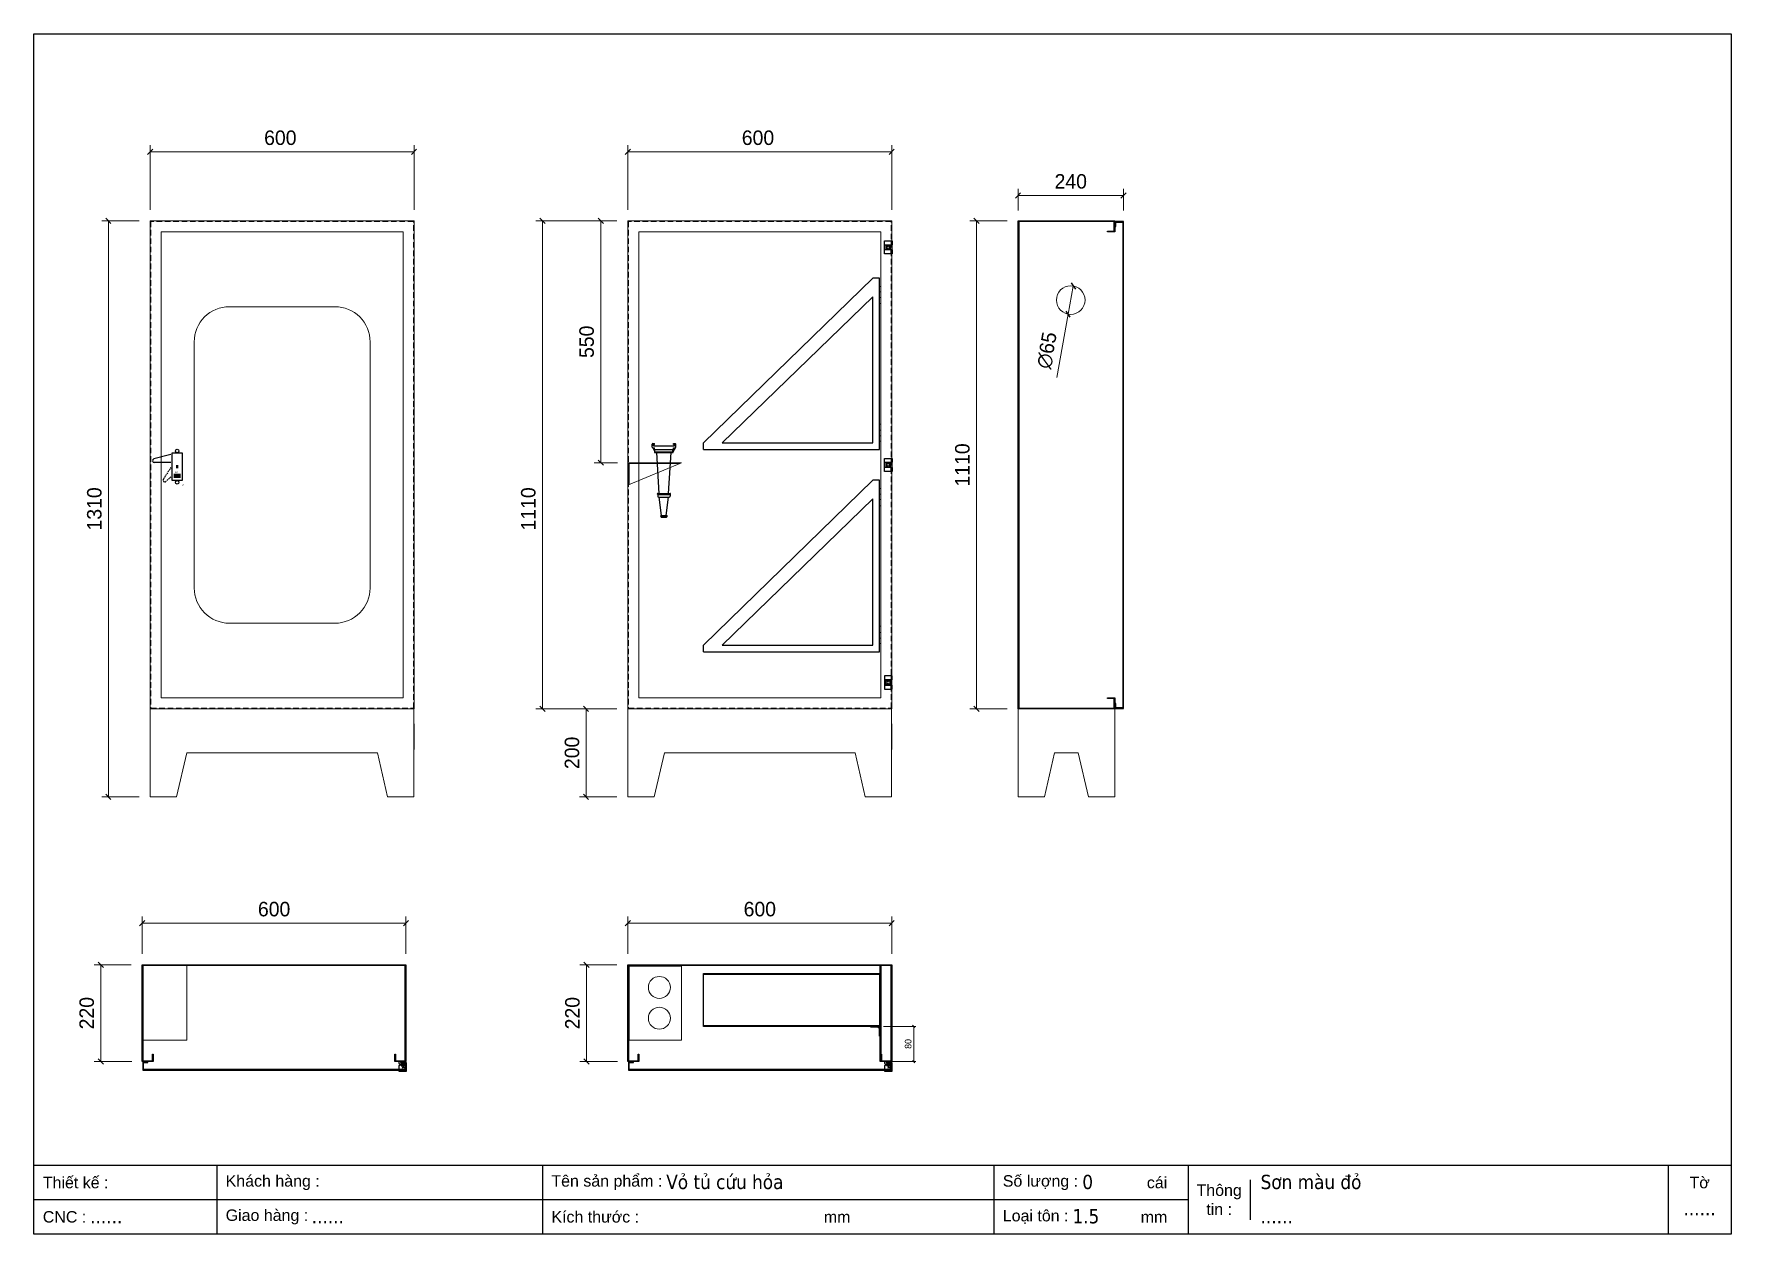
# Model space of a CAD drawing. Header units: millimetres. Extents: x 0 to 3861, y 0 to 2730.
import ezdxf
from ezdxf.enums import TextEntityAlignment as Align

# ---------------------------------------------------------------- set-up
doc = ezdxf.new("R2010")
doc.units = ezdxf.units.MM
doc.linetypes.add('HIDDEN2', pattern=[4.7625, 3.175, -1.5875])
doc.linetypes.add('HIDDENX2', pattern=[19.05, 12.7, -6.35])
for name, color, linetype in [('BAOCHAY', 1, 'Continuous'), ('DIM', 253, 'Continuous'), ('FIRE PROTECTION', 1, 'Continuous')]:
    doc.layers.add(name, color=color, linetype=linetype)
doc.layers.add('bc', color=5, linetype='Continuous', lineweight=30)
doc.layers.add('S-CONCRETE', color=3, linetype='Continuous', lineweight=5)
doc.styles.add('Arial', font='arial.ttf')
doc.styles.add('Tahoma (Input Text)', font='tahoma.ttf')
doc.dimstyles.new('Dim-15', dxfattribs={"dimtxt": 15, "dimasz": 5, "dimexe": 5, "dimexo": 8, "dimgap": 5, "dimtad": 1, "dimdec": 0, "dimtxsty": 'Standard', "dimblk": 'OBLIQUE', "dimcen": 10, "dimclrd": 5, "dimclre": 5, "dimclrt": 3, "dimazin": 3, "dimtfac": 1, "dimtdec": 0, "dimtmove": 0, "dimatfit": 3, "dimldrblk": 'OBLIQUE', "dimlwd": 9, "dimlwe": 9})
doc.dimstyles.new('Dim-33', dxfattribs={"dimtxt": 33, "dimasz": 12, "dimexe": 15, "dimexo": 25, "dimgap": 15, "dimtad": 1, "dimdec": 0, "dimtxsty": 'Standard', "dimblk": 'OBLIQUE', "dimcen": 10, "dimclrd": 5, "dimclre": 5, "dimclrt": 3, "dimazin": 3, "dimtfac": 1, "dimtdec": 0, "dimtmove": 0, "dimatfit": 3, "dimldrblk": 'OPEN30', "dimlwd": 9, "dimlwe": 9})

# ---------------------------------------------------------------- blocks, each defined once
blk = doc.blocks.new('khoado')
at = {"color": 1}
for p, q in [((0, 70), (-39, 59.9)), ((0, 52), (-38, 52))]:
    blk.add_line(p, q, dxfattribs=at)
at = {"color": 1, "linetype": 'HIDDEN2'}
for p, q in [((0, 40.7), (-17.3, 14.2)), ((0, 19.3), (-11.3, 9))]:
    blk.add_line(p, q, dxfattribs=at)
at = {"color": 1, "lineweight": -3}
for p, q in [((13, 45.9), (13, 39.1)), ((15, 45.9), (15, 39.1)), ((6.5, 25.4), (21.5, 25.4)), ((6.5, 23.7), (21.5, 23.7)), ((6.5, 22), (21.5, 22)), ((6.5, 20.3), (21.5, 20.3)), ((6.5, 18.6), (21.5, 18.6)), ((27, 1), (28, 0))]:
    blk.add_line(p, q, dxfattribs=at)
at = {"color": 1}
blk.add_arc((-38, 56), 4, 104.5563, 270, dxfattribs=at)
at = {"color": 1, "linetype": 'HIDDEN2'}
blk.add_arc((-14, 12), 4, 146.7823, 312.226, dxfattribs=at)
at = {"color": 1, "lineweight": -3, "insert": (14, 29.6), "char_height": 2.5, "width": 15, "attachment_point": 5}
blk.add_mtext('{\\f.VnArial|b0|i0|c0|p34;PUSH}', dxfattribs=at)
blk = doc.blocks.new('khungtenAsean2')
at = {"color": 7}
for p, q in [((2970, -1980), (0, -1980)), ((320, -1980), (320, -2100)), ((890, -1980), (890, -2100)), ((1680, -1980), (1680, -2100)), ((2020, -1980), (2020, -2100)), ((2860, -1980), (2860, -2100)), ((2128.3, -2005), (2128.3, -2075)), ((2020, -2040), (0, -2040))]:
    blk.add_line(p, q, dxfattribs=at)
blk.add_lwpolyline([(0, 0), (2970, 0), (2970, -2100), (0, -2100)], close=True, dxfattribs=at)
at = {"color": 2, "char_height": 20, "style": 'Arial'}
for s, insert, width, attachment_point in [('  Thiết kế :', (0, -2010), 917.634, 4), ('  Khách hàng :', (320, -2010), 917.634, 4), ('  Tên sản phẩm :', (890, -2010), 917.634, 4), ('  Số lượng :', (1680, -2010), 917.634, 4), ('cái', (1947.6, -2010), 917.634, 4), ('Thông\\Ptin :', (2074.2, -2040), 108.311, 5), ('Tờ', (2915, -2010), 110, 5), ('  CNC :', (0, -2070), 917.634, 4), ('  Giao hàng :', (320, -2070), 917.634, 4), ('  Kích thước :', (890, -2070), 917.634, 4), ('mm', (1382.3, -2070), 917.634, 4), ('  Loại tôn :', (1680, -2070), 917.634, 4), ('mm', (1936.9, -2070), 917.634, 4)]:
    blk.add_mtext(s, dxfattribs=dict(at, insert=insert, width=width, attachment_point=attachment_point))
at = {"color": 1, "style": 'Tahoma (Input Text)', "flags": 8}
for tag, p in [('#01', (137.1, -2021.3)), ('#03', (506.6, -2019.3)), ('#05', (1106.6, -2021.3)), ('#07', (1834.7, -2021.3)), ('#09', (2146.7, -2021.3)), ('#02', (98.5, -2081.3)), ('#04', (486.1, -2081.3)), ('#06', (1065.3, -2081.3)), ('#08', (1817.4, -2081.3)), ('#10', (2146.7, -2081.3))]:
    blk.add_attdef(tag, p, '', height=25, dxfattribs=at)
blk.add_attdef('#11', text='', height=25, dxfattribs=at).set_placement((2915, -2067.3), align=Align.CENTER)
blk = doc.blocks.new('*D1')
at = {"color": 0, "linetype": 'ByBlock', "lineweight": -2}
for p, q in [((270.7, 2467.9), (258.7, 2455.9)), ((858.7, 2455.9), (870.7, 2467.9))]:
    blk.add_line(p, q, dxfattribs=at)
at = {"layer": 'Defpoints', "color": 0, "transparency": 16777216}
for p in [(864.7, 2461.9), (264.7, 2304.6), (864.7, 2304.6)]:
    blk.add_point(p, dxfattribs=at)
at = {"layer": 'DIM', "color": 5, "lineweight": 9, "transparency": 16777216}
for p, q in [((264.7, 2329.6), (264.7, 2476.9)), ((864.7, 2329.6), (864.7, 2476.9)), ((264.7, 2461.9), (864.7, 2461.9))]:
    blk.add_line(p, q, dxfattribs=at)
at = {"layer": 'DIM', "color": 3, "transparency": 16777216, "insert": (560.5, 2493.7), "char_height": 33, "attachment_point": 5}
blk.add_mtext('600', dxfattribs=at)
blk = doc.blocks.new('_Oblique')
at = {"color": 0, "linetype": 'ByBlock', "lineweight": -2}
blk.add_line((-0.5, -0.5), (0.5, 0.5), dxfattribs=at)
blk = doc.blocks.new('_Open30')
at = {"color": 0, "linetype": 'ByBlock', "lineweight": -2}
for p, q in [((-1, 0.27), (0, 0)), ((0, 0), (-1, -0.27)), ((0, 0), (-1, 0))]:
    blk.add_line(p, q, dxfattribs=at)
blk = doc.blocks.new('*D2')
at = {"color": 0, "linetype": 'ByBlock', "lineweight": -2}
for p, q in [((175.3, 2298.6), (163.3, 2310.6)), ((163.3, 1000.6), (175.3, 988.6))]:
    blk.add_line(p, q, dxfattribs=at)
at = {"layer": 'Defpoints', "color": 0, "transparency": 16777216}
for p in [(264.7, 2304.6), (169.3, 994.6), (264.7, 994.6)]:
    blk.add_point(p, dxfattribs=at)
at = {"layer": 'DIM', "color": 5, "lineweight": 9, "transparency": 16777216}
for p, q in [((239.7, 2304.6), (154.3, 2304.6)), ((169.3, 2304.6), (169.3, 994.6)), ((239.7, 994.6), (154.3, 994.6))]:
    blk.add_line(p, q, dxfattribs=at)
at = {"layer": 'DIM', "color": 3, "transparency": 16777216, "insert": (137.5, 1649.6), "char_height": 33, "attachment_point": 5, "rotation": 90}
blk.add_mtext('1310', dxfattribs=at)
blk = doc.blocks.new('*D3')
at = {"color": 0, "linetype": 'ByBlock', "lineweight": -2}
for p, q in [((1357.4, 2467.9), (1345.4, 2455.9)), ((1945.4, 2455.9), (1957.4, 2467.9))]:
    blk.add_line(p, q, dxfattribs=at)
at = {"layer": 'Defpoints', "color": 0, "transparency": 16777216}
for p in [(1951.4, 2461.9), (1351.4, 2304.6), (1951.4, 2304.6)]:
    blk.add_point(p, dxfattribs=at)
at = {"layer": 'DIM', "color": 5, "lineweight": 9, "transparency": 16777216}
for p, q in [((1351.4, 2329.6), (1351.4, 2476.9)), ((1951.4, 2329.6), (1951.4, 2476.9)), ((1351.4, 2461.9), (1951.4, 2461.9))]:
    blk.add_line(p, q, dxfattribs=at)
at = {"layer": 'DIM', "color": 3, "transparency": 16777216, "insert": (1647.2, 2493.7), "char_height": 33, "attachment_point": 5}
blk.add_mtext('600', dxfattribs=at)
blk = doc.blocks.new('*D4')
at = {"color": 0, "linetype": 'ByBlock', "lineweight": -2}
for p, q in [((1162.7, 2298.6), (1150.7, 2310.6)), ((1150.7, 1200.6), (1162.7, 1188.6))]:
    blk.add_line(p, q, dxfattribs=at)
at = {"layer": 'Defpoints', "color": 0, "transparency": 16777216}
for p in [(1351.4, 2304.6), (1156.7, 1194.6), (1351.4, 1194.6)]:
    blk.add_point(p, dxfattribs=at)
at = {"layer": 'DIM', "color": 5, "lineweight": 9, "transparency": 16777216}
for p, q in [((1326.4, 2304.6), (1141.7, 2304.6)), ((1156.7, 2304.6), (1156.7, 1194.6)), ((1326.4, 1194.6), (1141.7, 1194.6))]:
    blk.add_line(p, q, dxfattribs=at)
at = {"layer": 'DIM', "color": 3, "transparency": 16777216, "insert": (1124.8, 1649.6), "char_height": 33, "attachment_point": 5, "rotation": 90}
blk.add_mtext('1110', dxfattribs=at)
blk = doc.blocks.new('*D5')
at = {"color": 0, "linetype": 'ByBlock', "lineweight": -2}
for p, q in [((1262, 1188.6), (1250, 1200.6)), ((1250, 1000.6), (1262, 988.6))]:
    blk.add_line(p, q, dxfattribs=at)
at = {"layer": 'Defpoints', "color": 0, "transparency": 16777216}
for p in [(1351.4, 1194.6), (1256, 994.6), (1351.4, 994.6)]:
    blk.add_point(p, dxfattribs=at)
at = {"layer": 'DIM', "color": 5, "lineweight": 9, "transparency": 16777216}
for p, q in [((1326.4, 1194.6), (1241, 1194.6)), ((1256, 1194.6), (1256, 994.6)), ((1326.4, 994.6), (1241, 994.6))]:
    blk.add_line(p, q, dxfattribs=at)
at = {"layer": 'DIM', "color": 3, "transparency": 16777216, "insert": (1224.2, 1094.6), "char_height": 33, "attachment_point": 5, "rotation": 90}
blk.add_mtext('200', dxfattribs=at)
blk = doc.blocks.new('*D6')
at = {"color": 0, "linetype": 'ByBlock', "lineweight": -2}
for p, q in [((252.4, 713.1), (240.4, 701.1)), ((840.4, 701.1), (852.4, 713.1))]:
    blk.add_line(p, q, dxfattribs=at)
at = {"layer": 'Defpoints', "color": 0, "transparency": 16777216}
for p in [(846.4, 707.1), (246.4, 612.5), (846.4, 612.5)]:
    blk.add_point(p, dxfattribs=at)
at = {"layer": 'DIM', "color": 5, "lineweight": 9, "transparency": 16777216}
for p, q in [((246.4, 637.5), (246.4, 722.1)), ((246.4, 707.1), (846.4, 707.1)), ((846.4, 637.5), (846.4, 722.1))]:
    blk.add_line(p, q, dxfattribs=at)
at = {"layer": 'DIM', "color": 3, "transparency": 16777216, "insert": (546.4, 739), "char_height": 33, "attachment_point": 5}
blk.add_mtext('600', dxfattribs=at)
blk = doc.blocks.new('*D7')
at = {"color": 0, "linetype": 'ByBlock', "lineweight": -2}
for p, q in [((158, 606.5), (146, 618.5)), ((146, 398.5), (158, 386.5))]:
    blk.add_line(p, q, dxfattribs=at)
at = {"layer": 'Defpoints', "color": 0, "transparency": 16777216}
for p in [(246.4, 612.5), (152, 392.5), (247.4, 392.5)]:
    blk.add_point(p, dxfattribs=at)
at = {"layer": 'DIM', "color": 5, "lineweight": 9, "transparency": 16777216}
for p, q in [((221.4, 612.5), (137, 612.5)), ((152, 612.5), (152, 392.5)), ((222.4, 392.5), (137, 392.5))]:
    blk.add_line(p, q, dxfattribs=at)
at = {"layer": 'DIM', "color": 3, "transparency": 16777216, "insert": (120.2, 502.5), "char_height": 33, "attachment_point": 5, "rotation": 90}
blk.add_mtext('220', dxfattribs=at)
blk = doc.blocks.new('HL003-2-2')
at = {"color": 1}
for p, q in [((15, 21), (15, 12)), ((15, -9), (15, 0)), ((16, 12), (17, 12)), ((16, 0), (17, 0))]:
    blk.add_line(p, q, dxfattribs=at)
blk.add_lwpolyline([(17, 0), (17, -9), (0, -9), (0, 21), (17, 21), (17, 12)], dxfattribs=at)
blk.add_lwpolyline([(0, 12), (16, 12), (16, 0), (0, 0)], close=True, dxfattribs=at)
blk.add_circle((8, 6), 3, dxfattribs=at)
blk = doc.blocks.new('HL003-2-3')
h = blk.add_hatch()
h.set_pattern_fill('ANSI31', color=2, scale=0.5, style=0)
h.set_pattern_definition([(45, (8435.407, 86016.9664), (-1.122532015, 1.122532015), [])])
h.paths.add_polyline_path([(11, 10), (5, 10), (5, 0), (11, 0)])
at = {"color": 1}
for p, q in [((0, 22), (17, 22)), ((0, 20), (0, 22)), ((0, 20), (15, 20)), ((4, 18), (0, 18)), ((0, 10), (0, 18)), ((0, 10), (8, 3)), ((0, 4), (3.4, 7)), ((0, 0), (0, 4)), ((16, 0), (0, 0)), ((4, 20), (4, 18)), ((17, 3), (8, 3)), ((15, 20), (15, 3)), ((16, 3), (16, 0)), ((17, 22), (17, 3))]:
    blk.add_line(p, q, dxfattribs=at)
at = {"color": 2}
blk.add_lwpolyline([(5, 10), (11, 10), (11, 0), (5, 0)], close=True, dxfattribs=at)
at = {"color": 1}
blk.add_circle((10, 16), 3, dxfattribs=at)
blk.add_circle((10, 16), 3, dxfattribs=at)
blk = doc.blocks.new('*D8')
at = {"color": 0, "linetype": 'ByBlock', "lineweight": -2}
for p, q in [((2150.2, 2298.6), (2138.2, 2310.6)), ((2138.2, 1200.6), (2150.2, 1188.6))]:
    blk.add_line(p, q, dxfattribs=at)
at = {"layer": 'Defpoints', "color": 0, "transparency": 16777216}
for p in [(2144.2, 2304.6), (2238.8, 2304.6), (2238.8, 1194.6)]:
    blk.add_point(p, dxfattribs=at)
at = {"layer": 'DIM', "color": 5, "lineweight": 9, "transparency": 16777216}
for p, q in [((2213.8, 2304.6), (2129.2, 2304.6)), ((2144.2, 1194.6), (2144.2, 2304.6)), ((2213.8, 1194.6), (2129.2, 1194.6))]:
    blk.add_line(p, q, dxfattribs=at)
at = {"layer": 'DIM', "color": 3, "transparency": 16777216, "insert": (2112.3, 1749.6), "char_height": 33, "attachment_point": 5, "rotation": 90}
blk.add_mtext('1110', dxfattribs=at)
blk = doc.blocks.new('*D9')
at = {"color": 0, "linetype": 'ByBlock', "lineweight": -2}
for p, q in [((2244.8, 2368.5), (2232.8, 2356.5)), ((2472.8, 2356.5), (2484.8, 2368.5))]:
    blk.add_line(p, q, dxfattribs=at)
at = {"layer": 'Defpoints', "color": 0, "transparency": 16777216}
for p in [(2478.8, 2362.5), (2238.8, 2303.1), (2478.8, 2303.6)]:
    blk.add_point(p, dxfattribs=at)
at = {"layer": 'DIM', "color": 5, "lineweight": 9, "transparency": 16777216}
for p, q in [((2238.8, 2328.1), (2238.8, 2377.5)), ((2238.8, 2362.5), (2478.8, 2362.5)), ((2478.8, 2328.6), (2478.8, 2377.5))]:
    blk.add_line(p, q, dxfattribs=at)
at = {"layer": 'DIM', "color": 3, "transparency": 16777216, "insert": (2358.8, 2394.4), "char_height": 33, "attachment_point": 5}
blk.add_mtext('240', dxfattribs=at)
blk = doc.blocks.new('*D10')
at = {"color": 0, "linetype": 'ByBlock', "lineweight": -2}
for p, q in [((1357.4, 713.1), (1345.4, 701.1)), ((1945.4, 701.1), (1957.4, 713.1))]:
    blk.add_line(p, q, dxfattribs=at)
at = {"layer": 'Defpoints', "color": 0, "transparency": 16777216}
for p in [(1951.4, 707.1), (1351.4, 612.5), (1951.4, 612.5)]:
    blk.add_point(p, dxfattribs=at)
at = {"layer": 'DIM', "color": 5, "lineweight": 9, "transparency": 16777216}
for p, q in [((1351.4, 637.5), (1351.4, 722.1)), ((1351.4, 707.1), (1951.4, 707.1)), ((1951.4, 637.5), (1951.4, 722.1))]:
    blk.add_line(p, q, dxfattribs=at)
at = {"layer": 'DIM', "color": 3, "transparency": 16777216, "insert": (1651.4, 739), "char_height": 33, "attachment_point": 5}
blk.add_mtext('600', dxfattribs=at)
blk = doc.blocks.new('*D11')
at = {"color": 0, "linetype": 'ByBlock', "lineweight": -2}
for p, q in [((1263, 606.5), (1251, 618.5)), ((1251, 398.5), (1263, 386.5))]:
    blk.add_line(p, q, dxfattribs=at)
at = {"layer": 'Defpoints', "color": 0, "transparency": 16777216}
for p in [(1351.4, 612.5), (1257, 392.5), (1352.4, 392.5)]:
    blk.add_point(p, dxfattribs=at)
at = {"layer": 'DIM', "color": 5, "lineweight": 9, "transparency": 16777216}
for p, q in [((1326.4, 612.5), (1242, 612.5)), ((1257, 612.5), (1257, 392.5)), ((1327.4, 392.5), (1242, 392.5))]:
    blk.add_line(p, q, dxfattribs=at)
at = {"layer": 'DIM', "color": 3, "transparency": 16777216, "insert": (1225.2, 502.5), "char_height": 33, "attachment_point": 5, "rotation": 90}
blk.add_mtext('220', dxfattribs=at)
blk = doc.blocks.new('A$C67844AE1')
at = {"color": 1}
for p, q in [((19, 20), (21, 20)), ((20, 19), (20, 21))]:
    blk.add_line(p, q, dxfattribs=at)
for points in [[(20, 22), (0, 22), (0, 21), (18.3, 21)], [(22, 20), (22, 0), (21, 0), (21, 18.3)]]:
    blk.add_lwpolyline(points, dxfattribs=at)
blk.add_circle((20, 20), 2, dxfattribs=at)
blk = doc.blocks.new('*D12')
at = {"color": 0, "linetype": 'ByBlock', "lineweight": -2}
for p, q in [((2359.8, 2163.6), (2369.4, 2149.6)), ((2357.8, 2085.7), (2348.2, 2099.6))]:
    blk.add_line(p, q, dxfattribs=at)
at = {"layer": 'Defpoints', "color": 0, "transparency": 16777216}
for p in [(2364.6, 2156.6), (2353, 2092.7)]:
    blk.add_point(p, dxfattribs=at)
at = {"layer": 'DIM', "color": 5, "lineweight": 9, "transparency": 16777216}
for p in [(2364.6, 2156.6), (2326.8, 1948.6)]:
    blk.add_line(p, (2353, 2092.7), dxfattribs=at)
at = {"layer": 'DIM', "color": 3, "transparency": 16777216, "insert": (2304.7, 2010.3), "char_height": 33, "attachment_point": 5, "rotation": 79.6955}
blk.add_mtext('∅65', dxfattribs=at)
blk = doc.blocks.new('*D13')
at = {"color": 0, "linetype": 'ByBlock', "lineweight": -2}
for p, q in [((1295.4, 2298.6), (1283.4, 2310.6)), ((1283.4, 1760.7), (1295.4, 1748.7))]:
    blk.add_line(p, q, dxfattribs=at)
at = {"layer": 'Defpoints', "color": 0, "transparency": 16777216}
for p in [(1351.4, 2304.6), (1289.4, 1754.7), (1352.9, 1754.7)]:
    blk.add_point(p, dxfattribs=at)
at = {"layer": 'DIM', "color": 5, "lineweight": 9, "transparency": 16777216}
for p, q in [((1326.4, 2304.6), (1274.4, 2304.6)), ((1289.4, 2304.6), (1289.4, 1754.7)), ((1327.9, 1754.7), (1274.4, 1754.7))]:
    blk.add_line(p, q, dxfattribs=at)
at = {"layer": 'DIM', "color": 3, "transparency": 16777216, "insert": (1257.5, 2029.7), "char_height": 33, "attachment_point": 5, "rotation": 90}
blk.add_mtext('550', dxfattribs=at)
blk = doc.blocks.new('*D14')
at = {"color": 0, "linetype": 'ByBlock', "lineweight": -2}
for p, q in [((2004.1, 470), (1999.1, 475)), ((1999.1, 395), (2004.1, 390))]:
    blk.add_line(p, q, dxfattribs=at)
at = {"layer": 'Defpoints', "color": 0, "transparency": 16777216}
for p in [(1924.9, 472.5), (2001.6, 472.5), (1926.4, 392.5)]:
    blk.add_point(p, dxfattribs=at)
at = {"layer": 'DIM', "color": 5, "lineweight": 9, "transparency": 16777216}
for p, q in [((1932.9, 472.5), (2006.6, 472.5)), ((2001.6, 392.5), (2001.6, 472.5)), ((1934.4, 392.5), (2006.6, 392.5))]:
    blk.add_line(p, q, dxfattribs=at)
at = {"layer": 'DIM', "color": 3, "transparency": 16777216, "insert": (1988.9, 432.5), "char_height": 15, "attachment_point": 5, "rotation": 90}
blk.add_mtext('80', dxfattribs=at)

msp = doc.modelspace()

# ---------------------------------------------------------------- hatches: boundary and pattern name
at = {"layer": 'S-CONCRETE'}
h = msp.add_hatch(dxfattribs=at)
h.set_pattern_fill('ANSI31', color=0, scale=100, style=0)
h.set_pattern_definition([(45, (-571429888, 49846438.1), (-883.8834765, 883.8834765), [])])
edge = h.paths.add_edge_path()
edge.add_line((444.7, 1389.6), (684.7, 1389.6))
edge.add_arc((684.7, 1469.6), 80, -90, 0)
edge.add_line((764.7, 1469.6), (764.7, 2029.6))
edge.add_arc((684.7, 2029.6), 80, 0, 90)
edge.add_line((684.7, 2109.6), (444.7, 2109.6))
edge.add_arc((444.7, 2029.6), 80, 90, 180)
edge.add_line((364.7, 2029.6), (364.7, 1469.6))
edge.add_arc((444.7, 1469.6), 80, 180, -90)

# ---------------------------------------------------------------- linework, layer by layer
at = {"color": 7}
for points in [[(2442.3, 2281.1), (2457.3, 2281.1), (2457.3, 2303.1), (2240.3, 2303.1), (2240.3, 1196.1), (2457.3, 1196.1), (2457.3, 1218.1), (2442.3, 1218.1), (2442.3, 1219.6), (2458.8, 1219.6), (2458.8, 1194.6), (2238.8, 1194.6), (2238.8, 2304.6), (2458.8, 2304.6), (2458.8, 2279.6), (2442.3, 2279.6)], [(2461.3, 2292.1), (2461.3, 2302.1), (2477.3, 2302.1), (2477.3, 1197.1), (2461.3, 1197.1), (2461.3, 1207.1), (2459.8, 1207.1), (2459.8, 1195.6), (2478.8, 1195.6), (2478.8, 2303.6), (2459.8, 2303.6), (2459.8, 2292.1)], [(822.9, 409), (822.9, 394), (844.9, 394), (844.9, 611), (247.9, 611), (247.9, 394), (269.9, 394), (269.9, 409), (271.4, 409), (271.4, 392.5), (246.4, 392.5), (246.4, 612.5), (846.4, 612.5), (846.4, 392.5), (821.4, 392.5), (821.4, 409)], [(1927.9, 409), (1927.9, 394), (1949.9, 394), (1949.9, 611), (1352.9, 611), (1352.9, 394), (1374.9, 394), (1374.9, 409), (1376.4, 409), (1376.4, 392.5), (1351.4, 392.5), (1351.4, 612.5), (1951.4, 612.5), (1951.4, 392.5), (1926.4, 392.5), (1926.4, 409)], [(833.9, 390), (843.9, 390), (843.9, 374), (248.9, 374), (248.9, 390), (258.9, 390), (258.9, 391.5), (247.4, 391.5), (247.4, 372.5), (845.4, 372.5), (845.4, 391.5), (833.9, 391.5)], [(1938.9, 390), (1948.9, 390), (1948.9, 374), (1353.9, 374), (1353.9, 390), (1363.9, 390), (1363.9, 391.5), (1352.4, 391.5), (1352.4, 372.5), (1950.4, 372.5), (1950.4, 391.5), (1938.9, 391.5)]]:
    msp.add_lwpolyline(points, close=True, dxfattribs=at)
at = {"color": 2}
for points in [[(1948.9, 2248.9), (1937.9, 2248.9), (1937.9, 2240.4), (1948.9, 2240.4)], [(314.2, 1777.2), (337.2, 1777.2), (337.2, 1714.2), (314.2, 1714.2)], [(1948.9, 1753.9), (1937.9, 1753.9), (1937.9, 1745.4), (1948.9, 1745.4)], [(1948.9, 1250.4), (1937.9, 1250.4), (1937.9, 1258.9), (1948.9, 1258.9)]]:
    msp.add_lwpolyline(points, close=True, dxfattribs=at)
at = {"color": 1}
for points in [[(1523.4, 592.5), (1924.9, 592.5), (1924.9, 472.5), (1523.4, 472.5)], [(1523.4, 591), (1923.4, 591), (1923.4, 474), (1523.4, 474)], [(1924.9, 611), (1926.4, 611), (1926.4, 392.5), (1924.9, 392.5)]]:
    msp.add_lwpolyline(points, close=True, dxfattribs=at)
at = {"color": 2}
for centre in [(325.7, 1781.2), (325.7, 1710.2)]:
    msp.add_circle(centre, 4, dxfattribs=at)
at = {"layer": 'BAOCHAY', "color": 7, "ltscale": 2000}
for p, q in [((1406.2, 1790.3), (1406.2, 1796.5)), ((1407.8, 1798.1), (1411.6, 1798.1)), ((1407.8, 1788.6), (1411.6, 1788.6)), ((1407.8, 1788.6), (1412.7, 1779.2)), ((1409.5, 1792.7), (1409.5, 1795.9)), ((1409.5, 1795.9), (1411.6, 1795.9)), ((1409.5, 1792.7), (1457, 1792.7)), ((1411.6, 1795.9), (1411.6, 1798.1)), ((1411.6, 1785.7), (1411.6, 1788.6)), ((1411.9, 1778.4), (1411.9, 1778.4)), ((1412.7, 1779.2), (1412.7, 1784.6)), ((1412.7, 1784.6), (1453.8, 1784.6)), ((1412.7, 1779.2), (1453.8, 1779.2)), ((1412.7, 1777.6), (1453.8, 1777.6)), ((1422.4, 1684.6), (1417, 1777.6)), ((1444, 1684.6), (1449.4, 1777.6)), ((1458.6, 1788.6), (1453.8, 1779.2)), ((1453.8, 1779.2), (1453.8, 1784.6)), ((1454.6, 1778.4), (1454.6, 1778.4)), ((1454.8, 1798.1), (1458.6, 1798.1)), ((1454.8, 1795.9), (1454.8, 1798.1)), ((1454.8, 1795.9), (1457, 1795.9)), ((1454.8, 1785.7), (1454.8, 1788.6)), ((1454.8, 1788.6), (1458.6, 1788.6)), ((1457, 1792.7), (1457, 1795.9)), ((1460.2, 1790.3), (1460.2, 1796.5)), ((1418, 1683.6), (1418, 1683.6)), ((1419.1, 1684.6), (1447.4, 1684.6)), ((1419.1, 1682.5), (1419.1, 1678.7)), ((1419.1, 1682.5), (1447.4, 1682.5)), ((1421.2, 1676.5), (1445.2, 1676.5)), ((1427.8, 1634.7), (1422.4, 1676.5)), ((1438.6, 1634.7), (1444, 1676.5)), ((1447.4, 1682.5), (1447.4, 1678.7)), ((1426.7, 1634.7), (1439.7, 1634.7)), ((1426.7, 1634.7), (1439.7, 1634.7)), ((1426.7, 1631.7), (1439.7, 1631.7)), ((1426.7, 1631.2), (1426.7, 1631.7)), ((1426.7, 1631.2), (1439.7, 1631.2)), ((1427.2, 1630.6), (1427.2, 1631.2)), ((1427.2, 1630.6), (1439.3, 1630.6)), ((1439.3, 1630.6), (1439.3, 1631.2)), ((1439.7, 1631.2), (1439.7, 1631.7))]:
    msp.add_line(p, q, dxfattribs=at)
for centre, radius, start, end in [((1407.8, 1796.5), 1.62, 90, 180), ((1407.8, 1790.3), 1.62, 180, 270), ((1412.7, 1785.7), 1.08, 180, 270), ((1412.7, 1778.4), 0.81, 90, 180), ((1412.7, 1778.4), 0.81, 180, 270), ((1453.8, 1785.7), 1.08, 270, 0), ((1453.8, 1778.4), 0.81, 0, 90), ((1453.8, 1778.4), 0.81, 270, 0), ((1458.6, 1796.5), 1.62, 0, 90), ((1458.6, 1790.3), 1.62, 270, 0), ((1419.1, 1683.6), 1.08, 90, 180), ((1419.1, 1683.6), 1.08, 180, 270), ((1421.2, 1678.7), 2.16, 180, 270), ((1445.2, 1678.7), 2.16, 270, 0), ((1447.4, 1683.6), 1.08, 0, 90), ((1447.4, 1683.6), 1.08, 270, 0), ((1427.2, 1633.2), 1.61, 109.1326, 250.8674), ((1439.2, 1633.2), 1.61, 289.1326, 70.8674)]:
    msp.add_arc(centre, radius, start, end, dxfattribs=at)
at = {"layer": 'bc', "linetype": 'Continuous', "lineweight": 18}
for p, q in [((1923.3, 2116.5), (1923.3, 2155.8)), ((1923.3, 2155.8), (1926.4, 2155.8)), ((1923.3, 2143.3), (1926.4, 2143.3)), ((1923.3, 2130.6), (1926.4, 2130.6)), ((1926.4, 2155.8), (1926.4, 2116.5)), ((1926.4, 2116.5), (1923.3, 2116.5)), ((1923.3, 1842.7), (1923.3, 1803.4)), ((1926.4, 1842.7), (1923.3, 1842.7)), ((1923.3, 1828.6), (1926.4, 1828.6)), ((1923.3, 1815.9), (1926.4, 1815.9)), ((1926.4, 1803.4), (1926.4, 1842.7)), ((1923.3, 1803.4), (1926.4, 1803.4)), ((1923.3, 1656.5), (1923.3, 1695.8)), ((1923.3, 1695.8), (1926.4, 1695.8)), ((1923.3, 1683.3), (1926.4, 1683.3)), ((1923.3, 1670.6), (1926.4, 1670.6)), ((1926.4, 1695.8), (1926.4, 1656.5)), ((1926.4, 1656.5), (1923.3, 1656.5)), ((1923.3, 1382.7), (1923.3, 1343.4)), ((1926.4, 1382.7), (1923.3, 1382.7)), ((1923.3, 1368.6), (1926.4, 1368.6)), ((1923.3, 1355.9), (1926.4, 1355.9)), ((1926.4, 1343.4), (1926.4, 1382.7)), ((1923.3, 1343.4), (1926.4, 1343.4))]:
    msp.add_line(p, q, dxfattribs=at)
at = {"layer": 'FIRE PROTECTION', "linetype": 'Continuous'}
for p, q in [((1523.3, 1799.6), (1908.3, 2174.6)), ((1923.3, 2174.6), (1908.3, 2174.6)), ((1923.3, 1784.6), (1923.3, 2174.6)), ((1565.7, 1799.6), (1908.3, 2132.2)), ((1908.3, 1799.6), (1908.3, 2132.2)), ((1523.3, 1784.6), (1523.3, 1799.6)), ((1523.3, 1784.6), (1923.3, 1784.6)), ((1565.7, 1799.6), (1908.3, 1799.6)), ((1523.3, 1339.6), (1908.3, 1714.6)), ((1923.3, 1714.6), (1908.3, 1714.6)), ((1923.3, 1324.6), (1923.3, 1714.6)), ((1565.7, 1339.6), (1908.3, 1672.2)), ((1908.3, 1339.6), (1908.3, 1672.2)), ((1523.3, 1324.6), (1523.3, 1339.6)), ((1523.3, 1324.6), (1923.3, 1324.6)), ((1565.7, 1339.6), (1908.3, 1339.6))]:
    msp.add_line(p, q, dxfattribs=at)
at = {"layer": 'S-CONCRETE', "color": 8}
for p, q in [((1352.9, 1704.7), (1352.9, 1754.7)), ((1352.9, 1754.7), (1472.9, 1754.7)), ((1472.9, 1754.7), (1352.9, 1704.7)), ((1354.4, 1705.3), (1354.4, 1753.2)), ((1354.4, 1753.2), (1469.3, 1753.2))]:
    msp.add_line(p, q, dxfattribs=at)
at = {"layer": 'S-CONCRETE', "color": 0}
for p, q in [((264.7, 1194.6), (264.7, 994.6)), ((864.6, 1194.6), (864.6, 994.6)), ((864.7, 1102.1), (864.7, 1160.8)), ((1351.4, 1194.6), (1351.4, 994.6)), ((1951.3, 1194.6), (1951.3, 994.6)), ((1951.4, 1102.1), (1951.4, 1160.8)), ((2238.8, 1194.6), (2238.8, 994.6)), ((2458.8, 1194.6), (2458.8, 994.6)), ((324.7, 994.6), (347.7, 1094.6)), ((347.7, 1094.6), (781.7, 1094.6)), ((804.7, 994.6), (781.7, 1094.6)), ((864.6, 1094.6), (864.7, 1094.6)), ((1411.4, 994.6), (1434.4, 1094.6)), ((1434.4, 1094.6), (1868.4, 1094.6)), ((1891.4, 994.6), (1868.4, 1094.6)), ((1951.3, 1094.6), (1951.4, 1094.6)), ((2298.8, 994.6), (2321.8, 1094.6)), ((2321.8, 1094.6), (2375.9, 1094.6)), ((2398.9, 994.6), (2375.9, 1094.6)), ((264.7, 994.6), (324.7, 994.6)), ((804.7, 994.6), (864.6, 994.6)), ((1351.4, 994.6), (1411.4, 994.6)), ((1891.4, 994.6), (1951.3, 994.6)), ((2238.8, 994.6), (2298.8, 994.6)), ((2398.9, 994.6), (2458.8, 994.6))]:
    msp.add_line(p, q, dxfattribs=at)
for points in [[(264.7, 1194.6), (864.7, 1194.6), (864.7, 2304.6), (264.7, 2304.6)], [(289.7, 1219.6), (839.7, 1219.6), (839.7, 2279.6), (289.7, 2279.6)], [(1351.4, 1194.6), (1951.4, 1194.6), (1951.4, 2304.6), (1351.4, 2304.6)], [(1376.4, 1219.6), (1926.4, 1219.6), (1926.4, 2279.6), (1376.4, 2279.6)], [(247.9, 441), (347.9, 441), (347.9, 611), (247.9, 611)], [(1352.9, 441), (1472.9, 441), (1472.9, 611), (1352.9, 611)], [(1354.4, 441), (1472.9, 441), (1472.9, 609.5), (1354.4, 609.5)]]:
    msp.add_lwpolyline(points, close=True, dxfattribs=at)
at = {"layer": 'S-CONCRETE', "color": 0, "linetype": 'HIDDENX2'}
for points in [[(266.2, 1196.1), (863.2, 1196.1), (863.2, 2303.1), (266.2, 2303.1)], [(1352.9, 1196.1), (1949.9, 1196.1), (1949.9, 2303.1), (1352.9, 2303.1)]]:
    msp.add_lwpolyline(points, close=True, dxfattribs=at)
at = {"layer": 'S-CONCRETE', "color": 2}
msp.add_lwpolyline([(444.7, 1389.6), (684.7, 1389.6, 0.414214), (764.7, 1469.6), (764.7, 2029.6, 0.414214), (684.7, 2109.6), (444.7, 2109.6, 0.414214), (364.7, 2029.6), (364.7, 1469.6, 0.414214)], format="xyb", close=True, dxfattribs=at)
for centre, radius in [((2358.8, 2124.6), 32.5), ((1422.9, 561), 25), ((1422.9, 491), 25)]:
    msp.add_circle(centre, radius, dxfattribs=at)

# ---------------------------------------------------------------- block references
at = {"color": 7}
ref = msp.add_blockref('khungtenAsean2', (0, 2730), dxfattribs=dict(at, xscale=1.299999999813735, yscale=1.299999999813735, zscale=1.299999999813735))
ref.add_attrib('#11', '......', dxfattribs={"color": 1, "height": 32.5, "style": 'Tahoma (Input Text)'}).set_placement((3789.5, 42.4), align=Align.CENTER)
ref.add_attrib('#09', 'Sơn màu đỏ', (2790.7, 102.3), dxfattribs={"color": 1, "height": 32.5, "style": 'Tahoma (Input Text)'})
ref.add_attrib('#10', '......', (2790.7, 24.3), dxfattribs={"color": 1, "height": 32.5, "style": 'Tahoma (Input Text)'})
ref.add_attrib('#08', '1.5', (2362.7, 24.3), dxfattribs={"color": 1, "height": 32.5, "style": 'Tahoma (Input Text)'})
ref.add_attrib('#07', '0', (2385.1, 102.3), dxfattribs={"color": 1, "height": 32.5, "style": 'Tahoma (Input Text)'})
ref.add_attrib('#05', 'Vỏ tủ cứu hỏa', (1438.6, 102.3), dxfattribs={"color": 1, "height": 32.5, "style": 'Tahoma (Input Text)'})
ref.add_attrib('#04', '......', (631.9, 24.3), dxfattribs={"color": 1, "height": 32.5, "style": 'Tahoma (Input Text)'})
ref.add_attrib('#02', '......', (128, 24.3), dxfattribs={"color": 1, "height": 32.5, "style": 'Tahoma (Input Text)'})
for name, p in [('HL003-2-2', (1935.4, 2238.6)), ('khoado', (311.7, 1703.2)), ('HL003-2-2', (1935.4, 1743.6))]:
    msp.add_blockref(name, p, dxfattribs=at)
at = {"color": 7, "xscale": -1, "rotation": 180}
for name, p in [('HL003-2-2', (1935.4, 1260.6)), ('HL003-2-3', (830.4, 392.5)), ('HL003-2-3', (1935.4, 392.5))]:
    msp.add_blockref(name, p, dxfattribs=at)
msp.add_blockref('A$C67844AE1', (1902.9, 450.5))
msp.add_blockref('A$C67844AE1', (1902.9, 450.5))

# ---------------------------------------------------------------- dimensions: what is measured, and where the dimension line sits
at = {"layer": 'DIM', "color": 0}
for base, p1, p2, picture, middle in [((864.7, 2461.9), (264.7, 2304.6), (864.7, 2304.6), '*D1', (560.5, 2461.9)), ((1951.4, 2461.9), (1351.4, 2304.6), (1951.4, 2304.6), '*D3', (1647.2, 2461.9))]:
    dim = msp.add_linear_dim(base=base, p1=p1, p2=p2, dimstyle='Dim-33', dxfattribs=at)
    dim.commit()
    dim.dimension.update_dxf_attribs({"geometry": picture, "text_midpoint": middle, "dimtype": 160})
for base, p1, p2, picture, middle in [((2478.8, 2362.5), (2238.8, 2303.1), (2478.8, 2303.6), '*D9', (2358.8, 2394.4)), ((846.4, 707.1), (246.4, 612.5), (846.4, 612.5), '*D6', (546.4, 739)), ((1951.4, 707.1), (1351.4, 612.5), (1951.4, 612.5), '*D10', (1651.4, 739))]:
    dim = msp.add_linear_dim(base=base, p1=p1, p2=p2, dimstyle='Dim-33', dxfattribs=at)
    dim.commit()
    dim.dimension.update_dxf_attribs({"geometry": picture, "text_midpoint": middle})
for base, p1, p2, picture, middle in [((169.3, 994.6), (264.7, 2304.6), (264.7, 994.6), '*D2', (169.3, 1649.6)), ((1156.7, 1194.6), (1351.4, 2304.6), (1351.4, 1194.6), '*D4', (1156.7, 1649.6))]:
    dim = msp.add_linear_dim(base=base, p1=p1, p2=p2, angle=90, dimstyle='Dim-33', dxfattribs=at)
    dim.commit()
    dim.dimension.update_dxf_attribs({"geometry": picture, "text_midpoint": middle, "dimtype": 160})
for base, p1, p2, dimstyle, picture, middle in [((1289.4, 1754.7), (1351.4, 2304.6), (1352.9, 1754.7), 'Dim-33', '*D13', (1257.5, 2029.7)), ((2144.2, 2304.6), (2238.8, 1194.6), (2238.8, 2304.6), 'Dim-33', '*D8', (2112.3, 1749.6)), ((1256, 994.6), (1351.4, 1194.6), (1351.4, 994.6), 'Dim-33', '*D5', (1224.2, 1094.6)), ((152, 392.5), (246.4, 612.5), (247.4, 392.5), 'Dim-33', '*D7', (120.2, 502.5)), ((1257, 392.5), (1351.4, 612.5), (1352.4, 392.5), 'Dim-33', '*D11', (1225.2, 502.5)), ((2001.6, 472.5), (1926.4, 392.5), (1924.9, 472.5), 'Dim-15', '*D14', (1988.9, 432.5))]:
    dim = msp.add_linear_dim(base=base, p1=p1, p2=p2, angle=90, dimstyle=dimstyle, dxfattribs=at)
    dim.commit()
    dim.dimension.update_dxf_attribs({"geometry": picture, "text_midpoint": middle})
dim = msp.add_diameter_dim_2p(p1=(2364.6, 2156.6), p2=(2353, 2092.7), dimstyle='Dim-33', dxfattribs=at)
dim.commit()
dim.dimension.update_dxf_attribs({"geometry": '*D12', "text_midpoint": (2336.9, 2004.4), "dimtype": 163})

doc.saveas('drawing.dxf')
